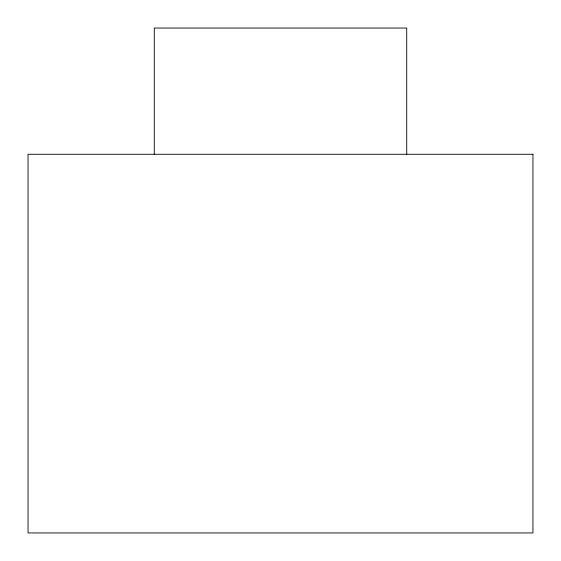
<?xml version="1.0" encoding="UTF-8"?>
<svg xmlns="http://www.w3.org/2000/svg" width="561" height="561" viewBox="0 0 561 561"><rect width="100%" height="100%" fill="white"/><g stroke="black" fill="none" stroke-linecap="round" stroke-linejoin="round"><path stroke-width="0.84" d="M406.725 154.275L406.725 28.05L154.275 28.05L154.275 154.275M532.95 154.275L28.05 154.275L28.05 532.95L532.95 532.95L532.95 154.275"/></g></svg>
